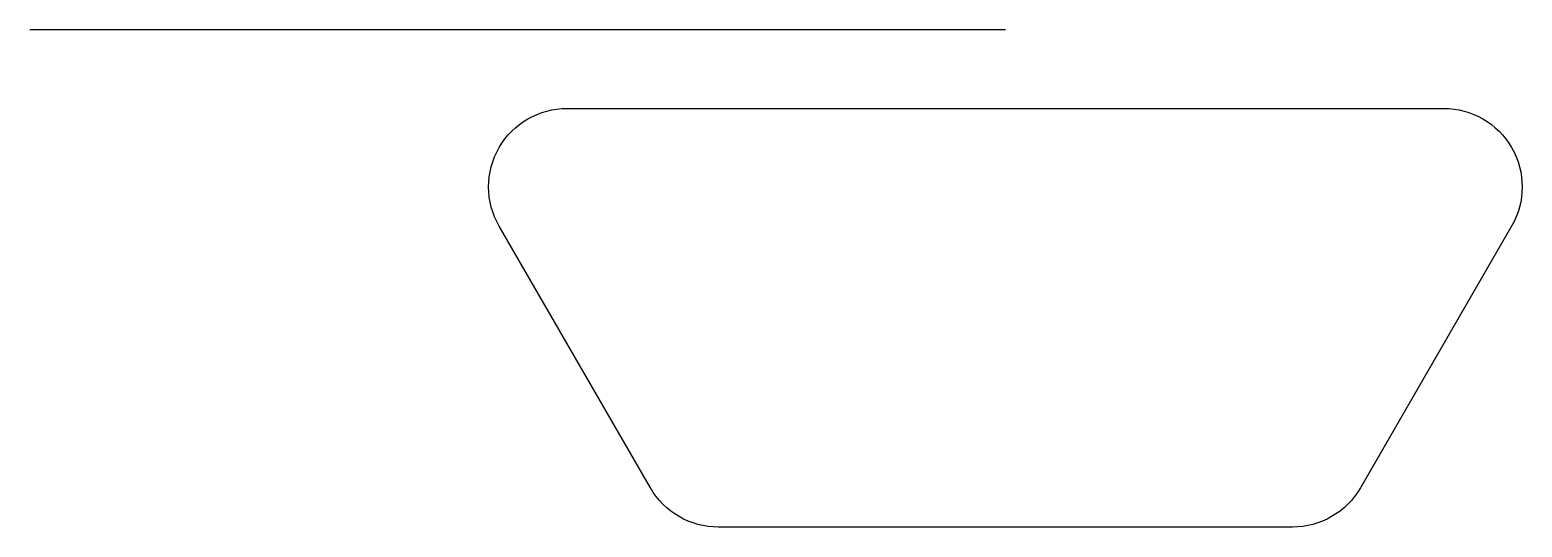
# Model space of a CAD drawing. Header units: millimetres. Extents: x -37.3 to 19.7, y -19 to 0.
import ezdxf

# ---------------------------------------------------------------- set-up
doc = ezdxf.new("R2010")
doc.units = ezdxf.units.MM
doc.layers.get('0').update_dxf_attribs({"linetype": 'CONTINUOUS'})

msp = doc.modelspace()

# ---------------------------------------------------------------- linework, layer by layer
msp.add_line((0, 0), (-37.25, 0))
msp.add_lwpolyline([(0, -3), (16.732, -3, -0.57735), (19.33, -7.5), (13.556, -17.5, -0.267949), (10.958, -19), (0, -19), (-10.958, -19, -0.267949), (-13.556, -17.5), (-19.33, -7.5, -0.57735), (-16.732, -3)], format="xyb", close=True)

doc.saveas('drawing.dxf')
